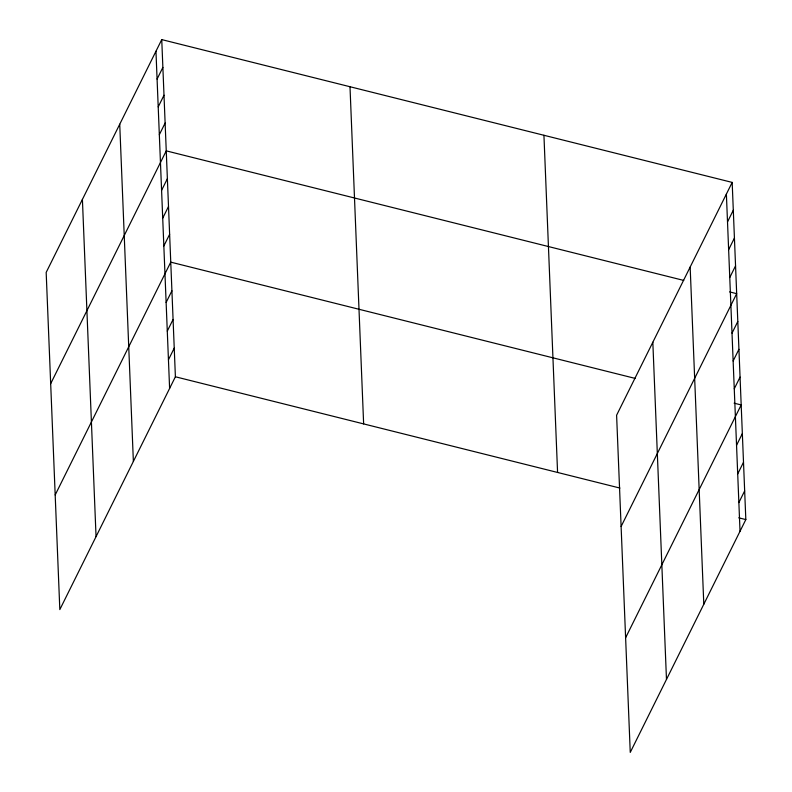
<?xml version="1.0" encoding="UTF-8"?>
<svg xmlns="http://www.w3.org/2000/svg" width="792" height="792" viewBox="0 0 792 792"><rect width="100%" height="100%" fill="white"/><g stroke="black" fill="none" stroke-linecap="round" stroke-linejoin="round"><path stroke-width="1.19" d="M161.746 39.6L46.174 272.418L59.826 609.592L175.398 376.774L161.746 39.6L732.174 182.407L745.826 519.582L630.254 752.4L616.602 415.226L732.174 182.407M157.083 79.081L162.875 67.419M158.212 106.9L164.003 95.238M159.331 134.719L165.132 123.047M50.678 383.684L166.251 150.866L683.734 280.418M161.588 190.357L167.379 178.685M162.716 218.176L168.508 206.504M163.835 245.985L169.627 234.323M55.183 494.96L170.755 262.142L635.293 378.437M166.122 302.465L171.913 290.803M167.28 331.125L173.082 319.463M168.448 359.786L174.24 348.114M727.511 221.889L733.303 210.217M728.63 249.708L734.422 238.036M729.759 277.527L735.55 265.855M621.106 526.492L736.679 293.674L729.62 291.901M732.016 333.155L737.807 321.493M733.135 360.974L738.926 349.312M734.263 388.793L740.055 377.121M625.611 637.758L741.183 404.94L734.125 403.178M736.55 445.272L742.342 433.6M737.708 473.933L743.5 462.261M738.867 502.593L744.658 490.921M175.398 376.774L619.938 488.07M738.768 517.819L745.826 519.582M726.383 194.07L740.025 531.254M690.159 267.053L703.801 604.227M652.826 342.243L666.478 679.417M543.936 135.274L557.578 472.458M349.995 86.724L363.637 423.908M155.955 51.272L169.607 388.446M119.731 124.245L133.373 461.429M82.408 199.435L96.05 536.62"/></g></svg>
